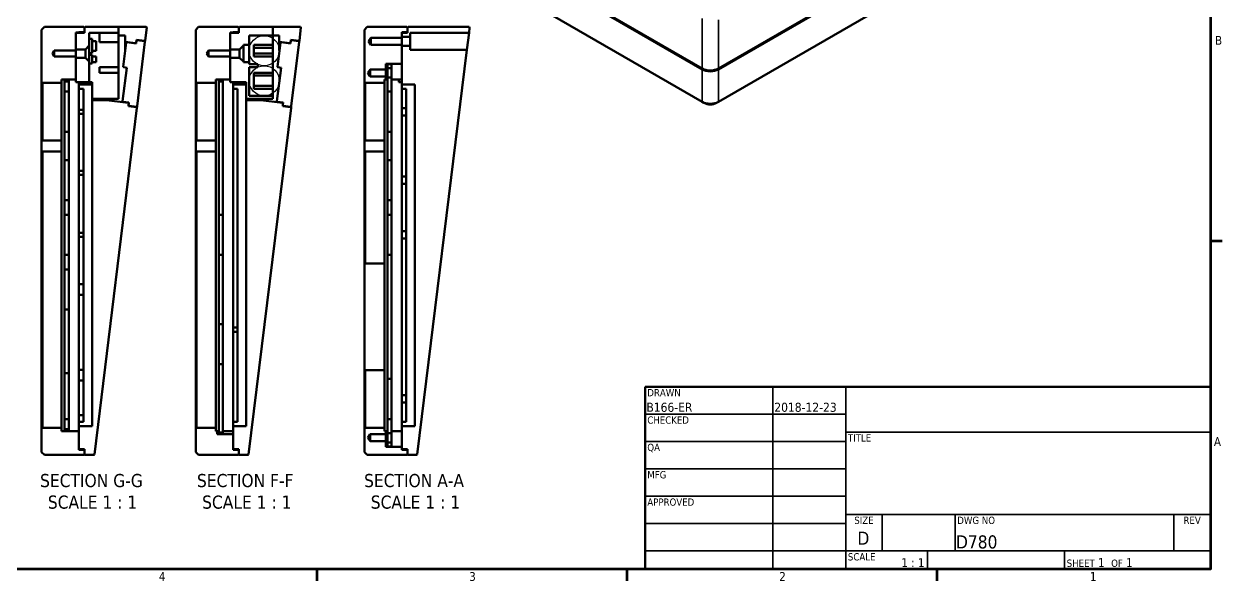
# Model space of a CAD drawing. Header units: millimetres. Extents: x -18 to 861, y -85 to 544.
# Drawn here: x 437.7 to 855, y 21.3 to 215.3 of the extents above; entities that cross this region are included whole.
import ezdxf
from ezdxf.enums import TextEntityAlignment as Align

# ---------------------------------------------------------------- set-up
doc = ezdxf.new("R2010")
doc.units = ezdxf.units.MM
for name, color, linetype, lineweight in [('Border (ANSI)', 7, 'Continuous', 70), ('Sketch Geometry (ANSI)', 7, 'Continuous', 25), ('Symbol (ANSI)', 7, 'Continuous', 25), ('Title (ANSI)', 7, 'Continuous', 50), ('Visible (ANSI)', 7, 'Continuous', 50), ('Visible Narrow (ANSI)', 7, 'Continuous', 35)]:
    doc.layers.add(name, color=color, linetype=linetype, lineweight=lineweight)
doc.styles.add('Label Text (ANSI)', font='tahoma.ttf')
doc.styles.add('Note Text (ANSI)', font='tahoma.ttf')
doc.styles.add('Text Style30', font='tahoma.ttf')
doc.styles.add('Text Style38', font='tahoma.ttf')
doc.styles.add('Text Style39', font='tahoma.ttf')

# ---------------------------------------------------------------- blocks, each defined once
blk = doc.blocks.new('Borders Default Border')
at = {"layer": 'Border (ANSI)'}
for p, q in [((850.9, 139.7), (854.96, 139.7)), ((539.75, 25.4), (539.75, 21.34)), ((647.7, 25.4), (647.7, 21.34)), ((755.65, 25.4), (755.65, 21.34))]:
    blk.add_line(p, q, dxfattribs=at)
at = {"layer": 'Border (ANSI)', "flags": 128}
blk.add_lwpolyline([(12.7, 25.4), (12.7, 533.4), (850.9, 533.4), (850.9, 25.4), (12.7, 25.4)], dxfattribs=at)
at = {"layer": 'Border (ANSI)', "char_height": 3.05, "attachment_point": 7, "style": 'Note Text (ANSI)'}
for s, insert in [('B', (852.51, 208.03)), ('A', (852.14, 68.33)), ('4', (484.71, 21.34)), ('3', (592.78, 21.27)), ('2', (700.75, 21.34)), ('1', (808.94, 21.34))]:
    blk.add_mtext(s, dxfattribs=dict(at, insert=insert))
blk = doc.blocks.new('Title Blocks ANSI - Large')
at = {"layer": 'Title (ANSI)'}
for p, q in [((127, 189.23), (127, 125.73)), ((323.85, 189.23), (127, 189.23)), ((323.85, 125.73), (323.85, 189.23)), ((127, 125.73), (323.85, 125.73))]:
    blk.add_line(p, q, dxfattribs=at)
at = {"layer": 'Title (ANSI)', "lineweight": 35}
for p, q in [((171.45, 125.73), (171.45, 189.23)), ((196.85, 125.73), (196.85, 189.23)), ((127, 179.7), (196.85, 179.7)), ((196.85, 173.48), (323.85, 173.48)), ((127, 170.18), (196.85, 170.18)), ((127, 160.65), (196.85, 160.65)), ((127, 151.13), (196.85, 151.13)), ((323.85, 144.78), (196.85, 144.78)), ((209.55, 132.08), (209.55, 144.78)), ((234.95, 132.08), (234.95, 144.78)), ((311.15, 132.08), (311.15, 144.78)), ((127, 141.6), (196.85, 141.6)), ((196.85, 132.08), (127, 132.08)), ((323.85, 132.08), (196.85, 132.08)), ((225.3, 132.08), (225.3, 125.73)), ((273.05, 132.08), (273.05, 125.73))]:
    blk.add_line(p, q, dxfattribs=at)
at = {"layer": 'Title (ANSI)', "style": 'Text Style38'}
for s, p in [('DRAWN', (127.76, 188.47)), ('CHECKED', (127.76, 178.94)), ('TITLE', (197.61, 172.72)), ('QA', (127.76, 169.42)), ('MFG', (127.76, 159.89)), ('APPROVED', (127.76, 150.37)), ('DWG NO', (235.71, 144.02)), ('SCALE', (197.61, 131.32))]:
    blk.add_text(s, height=2.54, dxfattribs=at).set_placement(p, align=Align.TOP_LEFT)
for s, p in [('SIZE', (203.2, 144.02)), ('REV', (317.5, 144.02))]:
    blk.add_text(s, height=2.54, dxfattribs=at).set_placement(p, align=Align.TOP_CENTER)
at = {"layer": 'Title (ANSI)', "insert": (273.81, 126.49), "char_height": 3.048, "attachment_point": 7, "style": 'Note Text (ANSI)'}
blk.add_mtext('\\fTahoma|b0|i0;\\H2.5400;SHEET\\fTahoma|b0|i0;\\H3.0480; 1  \\fTahoma|b0|i0;\\H2.5400;OF\\fTahoma|b0|i0;\\H3.0480; 1 ', dxfattribs=at)
at = {"layer": 'Title (ANSI)'}
for tag, p, height, style in [('AUTHOR_001', (127.44, 180.53), 3.17, 'Text Style39'), ('CREATION_DATE_001', (171.98, 180.54), 3.17, 'Text Style39'), ('Sheet_Size_001', (200.93, 134.24), 4.57, 'Text Style30'), ('PART_NUMBER_001', (235.25, 132.95), 4.57, 'Text Style30'), ('Initial_View_Scale_001', (216.2, 126.49), 3.05, 'Note Text (ANSI)')]:
    blk.add_attdef(tag, p, '', height=height, dxfattribs=dict(at, style=style))
at = {"layer": 'Title (ANSI)', "style": 'Text Style39'}
for tag, p in [('COMPANY', (260.35, 181.36)), ('REVISION_NUMBER', (317.5, 136.52))]:
    blk.add_attdef(tag, text='', height=3.17, dxfattribs=at).set_placement(p, align=Align.MIDDLE_CENTER)
for tag, p in [('CHECKED_BY', (127.76, 170.94)), ('CHECKED_DATE', (172.21, 170.94)), ('MFG_APPROVED_BY', (127.76, 151.89)), ('MFG_APPROVED_DATE', (172.21, 151.89)), ('ENG_APPROVED_BY', (127.76, 142.37)), ('ENG_APPROVAL_DATE', (172.21, 142.37))]:
    blk.add_attdef(tag, text='', height=3.17, dxfattribs=at).set_placement(p, align=Align.BOTTOM_LEFT)
at = {"layer": 'Title (ANSI)', "style": 'Text Style30'}
blk.add_attdef('TITLE', text='', height=4.57, dxfattribs=at).set_placement((197.61, 158.06), align=Align.MIDDLE_LEFT)

msp = doc.modelspace()

# ---------------------------------------------------------------- linework, layer by layer
at = {"layer": 'Sketch Geometry (ANSI)'}
for centre in [(521.382, 205.975), (521.382, 195.488)]:
    msp.add_circle(centre, 5.25, dxfattribs=at)
at = {"layer": 'Visible (ANSI)'}
for p, q in [((452.201, 327.444), (673.923, 199.432)), ((673.923, 188.165), (452.201, 316.176)), ((779.326, 257.347), (679.58, 199.759)), ((679.58, 199.432), (779.326, 257.021)), ((779.326, 245.753), (679.58, 188.165)), ((673.923, 199.759), (603.592, 240.364)), ((444.816, 214.231), (443.816, 213.231)), ((443.816, 213.231), (443.816, 195.031)), ((458.616, 214.231), (444.816, 214.231)), ((458.816, 214.031), (458.616, 214.231)), ((459.016, 214.231), (458.816, 214.031)), ((458.816, 212.431), (458.816, 214.031)), ((458.816, 214.031), (458.816, 212.231)), ((470.666, 214.231), (459.016, 214.231)), ((470.666, 214.231), (470.666, 211.231)), ((480.306, 214.231), (470.666, 214.231)), ((470.666, 212.231), (470.666, 214.231)), ((479.93, 209.542), (480.481, 214.033)), ((480.481, 214.033), (480.306, 214.231)), ((498.532, 214.231), (497.532, 213.231)), ((497.532, 213.231), (497.532, 195.031)), ((512.332, 214.231), (498.532, 214.231)), ((512.532, 214.031), (512.332, 214.231)), ((512.732, 214.231), (512.532, 214.031)), ((512.532, 212.431), (512.532, 214.031)), ((512.532, 214.031), (512.532, 212.231)), ((524.382, 214.231), (512.732, 214.231)), ((524.382, 214.231), (524.382, 211.231)), ((534.022, 214.231), (524.382, 214.231)), ((524.382, 211.231), (524.382, 214.231)), ((533.646, 209.542), (534.197, 214.033)), ((534.197, 214.033), (534.022, 214.231)), ((557.267, 214.231), (556.267, 213.231)), ((556.267, 213.231), (556.267, 195.031)), ((571.067, 214.231), (557.267, 214.231)), ((571.267, 214.031), (571.067, 214.231)), ((571.467, 214.231), (571.267, 214.031)), ((571.267, 212.431), (571.267, 214.031)), ((571.267, 214.031), (571.267, 212.231)), ((592.757, 214.231), (571.467, 214.231)), ((592.711, 212.231), (592.933, 214.033)), ((592.933, 214.033), (592.757, 214.231)), ((455.816, 205.988), (455.816, 212.331)), ((455.816, 212.331), (456.816, 212.331)), ((458.816, 212.231), (455.816, 212.231)), ((455.816, 212.231), (455.816, 206.431)), ((456.816, 212.331), (456.816, 212.431)), ((456.816, 212.431), (458.816, 212.431)), ((456.816, 212.331), (456.816, 212.231)), ((460.416, 207.731), (460.416, 212.231)), ((460.416, 212.231), (470.666, 212.231)), ((460.416, 210.081), (461.416, 210.081)), ((461.416, 205.081), (461.416, 210.081)), ((461.416, 209.231), (462.916, 209.231)), ((462.916, 205.931), (462.916, 209.231)), ((464.066, 211.731), (464.066, 212.231)), ((464.066, 208.981), (464.066, 211.731)), ((470.666, 208.981), (464.066, 208.981)), ((470.666, 211.231), (472.916, 211.231)), ((470.666, 211.231), (470.666, 208.981)), ((470.666, 208.981), (470.666, 200.231)), ((473.303, 208.744), (472.279, 200.406)), ((472.916, 211.231), (472.916, 209.094)), ((472.916, 209.094), (476.595, 208.642)), ((472.916, 206.071), (472.916, 209.094)), ((473.526, 208.918), (473.303, 208.744)), ((476.782, 208.518), (473.526, 208.918)), ((476.595, 208.642), (476.583, 208.543)), ((476.595, 208.642), (476.818, 208.816)), ((476.891, 209.411), (476.782, 208.518)), ((476.818, 208.816), (476.928, 209.709)), ((477.114, 209.586), (476.891, 209.411)), ((476.928, 209.709), (479.707, 209.368)), ((479.695, 209.269), (477.114, 209.586)), ((477.115, 186.614), (479.869, 209.046)), ((479.707, 209.368), (479.695, 209.269)), ((479.869, 209.046), (479.695, 209.269)), ((479.707, 209.368), (479.93, 209.542)), ((479.869, 209.046), (479.93, 209.542)), ((509.532, 205.988), (509.532, 212.331)), ((509.532, 212.331), (510.532, 212.331)), ((512.532, 212.231), (509.532, 212.231)), ((509.532, 212.231), (509.532, 206.431)), ((510.532, 212.331), (510.532, 212.431)), ((510.532, 212.431), (512.532, 212.431)), ((510.532, 212.331), (510.532, 212.231)), ((516.132, 207.981), (516.132, 211.231)), ((516.132, 211.231), (524.382, 211.231)), ((524.382, 211.231), (526.632, 211.231)), ((524.382, 210.731), (524.382, 211.231)), ((524.382, 210.731), (524.382, 207.981)), ((527.019, 208.744), (525.996, 200.406)), ((526.632, 211.231), (526.632, 209.094)), ((526.632, 209.094), (530.311, 208.642)), ((526.632, 206.071), (526.632, 209.094)), ((527.242, 208.918), (527.019, 208.744)), ((530.498, 208.518), (527.242, 208.918)), ((530.311, 208.642), (530.299, 208.543)), ((530.311, 208.642), (530.534, 208.816)), ((530.607, 209.411), (530.498, 208.518)), ((530.534, 208.816), (530.644, 209.709)), ((530.83, 209.586), (530.607, 209.411)), ((530.644, 209.709), (533.423, 209.368)), ((533.411, 209.269), (530.83, 209.586)), ((530.831, 186.614), (533.585, 209.046)), ((533.423, 209.368), (533.411, 209.269)), ((533.585, 209.046), (533.411, 209.269)), ((533.423, 209.368), (533.646, 209.542)), ((533.585, 209.046), (533.646, 209.542)), ((557.728, 209.231), (558.467, 210.461)), ((558.467, 208.002), (557.728, 209.231)), ((558.467, 210.461), (569.267, 210.461)), ((558.467, 208.002), (558.467, 210.461)), ((569.267, 210.461), (569.267, 212.431)), ((569.267, 212.431), (571.267, 212.431)), ((571.267, 212.231), (569.267, 212.231)), ((569.267, 212.231), (569.267, 210.831)), ((569.267, 210.831), (572.267, 210.831)), ((569.267, 210.461), (569.267, 208.002)), ((572.267, 210.831), (572.267, 212.231)), ((572.267, 212.231), (592.711, 212.231)), ((572.267, 207.631), (572.267, 210.831)), ((592.711, 212.231), (591.975, 206.231)), ((447.611, 204.981), (448.216, 205.988)), ((448.216, 203.975), (447.611, 204.981)), ((448.216, 205.988), (455.816, 205.988)), ((448.216, 203.975), (448.216, 205.988)), ((455.816, 206.431), (459.116, 206.431)), ((455.816, 205.988), (455.816, 203.975)), ((459.116, 206.431), (460.416, 207.731)), ((459.116, 206.431), (459.116, 203.531)), ((460.416, 207.731), (460.416, 202.231)), ((460.416, 205.081), (461.416, 205.081)), ((460.416, 204.481), (461.416, 204.481)), ((461.416, 205.931), (462.916, 205.931)), ((461.416, 201.481), (461.416, 204.481)), ((501.327, 204.981), (501.932, 205.988)), ((501.932, 203.975), (501.327, 204.981)), ((501.932, 205.988), (509.532, 205.988)), ((501.932, 203.975), (501.932, 205.988)), ((509.532, 206.431), (512.832, 206.431)), ((509.532, 205.988), (509.532, 203.975)), ((512.832, 206.431), (514.132, 207.731)), ((512.832, 206.431), (512.832, 203.531)), ((514.132, 207.981), (516.132, 207.981)), ((514.132, 207.731), (514.132, 207.981)), ((514.132, 202.231), (514.132, 207.731)), ((516.132, 207.981), (516.132, 201.981)), ((517.782, 207.981), (517.782, 203.981)), ((524.382, 207.981), (517.782, 207.981)), ((524.382, 206.981), (517.782, 206.981)), ((524.382, 204.981), (517.782, 204.981)), ((524.382, 207.981), (524.382, 207.481)), ((524.382, 206.981), (524.382, 207.481)), ((524.382, 206.981), (524.382, 204.981)), ((524.382, 204.481), (524.382, 204.981)), ((524.382, 204.481), (524.382, 203.981)), ((569.267, 208.002), (558.467, 208.002)), ((569.267, 201.431), (569.267, 208.002)), ((572.267, 207.631), (569.267, 207.631)), ((569.267, 207.631), (569.267, 194.231)), ((572.267, 206.231), (572.267, 207.631)), ((591.975, 206.231), (572.267, 206.231)), ((574.679, 65.367), (591.975, 206.231)), ((455.816, 203.975), (448.216, 203.975)), ((455.816, 195.931), (455.816, 203.975)), ((459.116, 203.531), (455.816, 203.531)), ((455.816, 203.531), (455.816, 194.981)), ((460.416, 202.231), (459.116, 203.531)), ((460.416, 194.981), (460.416, 202.231)), ((460.416, 201.481), (461.416, 201.481)), ((461.416, 203.981), (462.916, 203.981)), ((461.416, 201.981), (462.916, 201.981)), ((462.916, 201.981), (462.916, 203.981)), ((472.279, 200.406), (472.454, 200.184)), ((509.532, 203.975), (501.932, 203.975)), ((509.532, 195.931), (509.532, 203.975)), ((512.832, 203.531), (509.532, 203.531)), ((509.532, 203.531), (509.532, 194.981)), ((514.132, 202.231), (512.832, 203.531)), ((514.132, 201.981), (514.132, 202.231)), ((516.132, 201.981), (514.132, 201.981)), ((516.132, 201.231), (516.132, 201.981)), ((519.132, 201.231), (516.132, 201.231)), ((517.782, 203.981), (524.382, 203.981)), ((519.132, 200.231), (519.132, 201.231)), ((524.382, 203.981), (524.382, 198.281)), ((525.996, 200.406), (526.17, 200.184)), ((563.767, 199.461), (563.767, 201.431)), ((563.767, 201.431), (569.267, 201.431)), ((565.767, 201.231), (564.267, 201.231)), ((564.267, 201.231), (564.267, 199.831)), ((565.767, 199.831), (565.767, 201.231)), ((464.066, 198.231), (464.066, 200.231)), ((464.066, 200.231), (470.666, 200.231)), ((470.666, 198.231), (464.066, 198.231)), ((470.666, 199.731), (470.666, 200.231)), ((470.666, 199.731), (470.666, 198.231)), ((470.666, 198.231), (470.666, 190.231)), ((473.526, 200.052), (472.087, 188.34)), ((472.454, 200.184), (473.526, 200.052)), ((516.132, 190.231), (516.132, 200.231)), ((516.132, 200.231), (519.132, 200.231)), ((517.782, 198.281), (517.782, 192.681)), ((524.382, 198.281), (517.782, 198.281)), ((524.382, 197.281), (517.782, 197.281)), ((524.382, 198.281), (524.382, 197.781)), ((524.382, 197.281), (524.382, 197.781)), ((524.382, 197.281), (524.382, 193.681)), ((527.242, 200.052), (525.804, 188.34)), ((526.17, 200.184), (527.242, 200.052)), ((557.528, 198.231), (558.267, 199.461)), ((558.267, 197.002), (557.528, 198.231)), ((558.267, 199.461), (563.767, 199.461)), ((558.267, 197.002), (558.267, 199.461)), ((563.767, 197.002), (558.267, 197.002)), ((563.767, 199.461), (563.767, 197.002)), ((563.767, 195.931), (563.767, 197.002)), ((564.267, 199.831), (565.767, 199.831)), ((564.267, 196.631), (564.267, 199.831)), ((565.767, 196.631), (564.267, 196.631)), ((564.267, 196.631), (564.267, 191.706)), ((565.767, 199.831), (565.767, 196.631)), ((565.767, 191.706), (565.767, 196.631)), ((674.064, 199.677), (673.923, 199.759)), ((679.438, 199.677), (679.58, 199.759)), ((443.816, 195.031), (444.116, 194.731)), ((443.816, 195.031), (443.816, 192.731)), ((443.816, 192.731), (443.816, 176.681)), ((444.116, 194.731), (450.816, 194.731)), ((444.116, 192.731), (444.116, 194.731)), ((444.116, 176.681), (444.116, 192.731)), ((450.816, 194.731), (450.816, 195.931)), ((450.816, 195.931), (455.816, 195.931)), ((450.816, 192.731), (450.816, 194.731)), ((450.816, 176.681), (450.816, 192.731)), ((451.816, 195.231), (451.816, 195.931)), ((453.316, 195.231), (451.816, 195.231)), ((451.816, 195.231), (451.816, 191.706)), ((453.316, 195.231), (453.316, 195.931)), ((453.316, 191.706), (453.316, 195.231)), ((455.816, 194.981), (460.416, 194.981)), ((456.816, 194.231), (456.816, 194.981)), ((456.816, 192.731), (456.816, 194.231)), ((456.816, 194.231), (461.416, 194.231)), ((458.416, 192.731), (456.816, 192.731)), ((456.816, 192.731), (456.816, 185.415)), ((458.416, 185.415), (458.416, 192.731)), ((460.416, 194.981), (461.416, 194.981)), ((461.416, 194.981), (461.416, 190.231)), ((497.532, 195.031), (497.832, 194.731)), ((497.532, 195.031), (497.532, 192.731)), ((497.532, 192.731), (497.532, 176.681)), ((497.832, 194.731), (504.532, 194.731)), ((497.832, 192.731), (497.832, 194.731)), ((497.832, 176.681), (497.832, 192.731)), ((504.532, 194.731), (504.532, 195.931)), ((504.532, 195.931), (509.532, 195.931)), ((504.532, 192.731), (504.532, 194.731)), ((504.532, 176.681), (504.532, 192.731)), ((505.532, 195.231), (505.532, 195.931)), ((507.032, 195.231), (505.532, 195.231)), ((505.532, 195.231), (505.532, 148.844)), ((507.032, 195.231), (507.032, 195.931)), ((507.032, 148.844), (507.032, 195.231)), ((509.532, 194.981), (515.132, 194.981)), ((510.532, 194.231), (510.532, 194.981)), ((510.532, 192.731), (510.532, 194.231)), ((510.532, 194.231), (515.132, 194.231)), ((512.132, 192.731), (510.532, 192.731)), ((510.532, 192.731), (510.532, 109.57)), ((512.132, 109.57), (512.132, 192.731)), ((515.132, 194.981), (515.132, 189.231)), ((524.382, 193.681), (517.782, 193.681)), ((517.782, 192.681), (524.382, 192.681)), ((524.382, 193.181), (524.382, 193.681)), ((524.382, 193.181), (524.382, 192.681)), ((524.382, 192.681), (524.382, 190.731)), ((556.267, 195.031), (556.567, 194.731)), ((556.267, 195.031), (556.267, 192.731)), ((556.267, 192.731), (556.267, 176.681)), ((556.567, 194.731), (563.267, 194.731)), ((556.567, 192.731), (556.567, 194.731)), ((556.567, 176.681), (556.567, 192.731)), ((563.267, 194.731), (563.267, 195.931)), ((563.267, 195.931), (563.767, 195.931)), ((563.267, 192.731), (563.267, 194.731)), ((563.267, 176.681), (563.267, 192.731)), ((563.767, 195.931), (564.267, 195.931)), ((565.767, 195.931), (569.267, 195.931)), ((568.267, 194.981), (568.267, 195.931)), ((568.267, 194.981), (569.267, 194.981)), ((569.267, 194.231), (573.867, 194.231)), ((569.267, 192.731), (569.267, 194.231)), ((570.867, 192.731), (569.267, 192.731)), ((569.267, 192.731), (569.267, 186)), ((570.867, 186), (570.867, 192.731)), ((573.867, 194.231), (573.867, 75.169)), ((451.816, 191.706), (453.316, 191.706)), ((451.816, 190.706), (451.816, 191.706)), ((451.816, 178.706), (451.816, 190.706)), ((453.316, 191.706), (453.316, 190.706)), ((453.316, 190.706), (453.316, 178.706)), ((461.416, 189.231), (461.416, 190.231)), ((461.416, 189.231), (461.416, 188.731)), ((461.416, 189.231), (470.666, 189.231)), ((466.438, 188.731), (461.416, 188.731)), ((461.416, 188.731), (461.416, 75.169)), ((466.438, 188.731), (466.468, 189.231)), ((474.036, 187.798), (466.438, 188.731)), ((470.666, 190.231), (470.666, 189.231)), ((472.087, 188.34), (472.262, 188.117)), ((472.262, 188.117), (474.247, 187.873)), ((474.048, 187.898), (474.036, 187.798)), ((474.21, 187.575), (474.036, 187.798)), ((474.247, 187.873), (474.137, 186.98)), ((515.132, 189.231), (515.132, 188.731)), ((515.132, 189.231), (524.382, 189.231)), ((520.154, 188.731), (515.132, 188.731)), ((515.132, 188.731), (515.132, 75.169)), ((524.382, 190.231), (516.132, 190.231)), ((520.154, 188.731), (520.184, 189.231)), ((527.752, 187.798), (520.154, 188.731)), ((524.382, 190.231), (524.382, 190.731)), ((524.382, 189.231), (524.382, 190.231)), ((525.804, 188.34), (525.978, 188.117)), ((525.978, 188.117), (527.963, 187.873)), ((527.764, 187.898), (527.752, 187.798)), ((527.926, 187.575), (527.752, 187.798)), ((527.963, 187.873), (527.853, 186.98)), ((564.267, 191.706), (565.767, 191.706)), ((564.267, 190.706), (564.267, 191.706)), ((564.267, 178.706), (564.267, 190.706)), ((565.767, 191.706), (565.767, 190.706)), ((565.767, 190.706), (565.767, 178.706)), ((673.923, 188.165), (674.63, 187.756)), ((679.58, 188.165), (678.873, 187.756)), ((456.816, 185.415), (458.416, 185.415)), ((456.816, 183.998), (456.816, 185.415)), ((458.416, 183.998), (456.816, 183.998)), ((456.816, 183.998), (456.816, 164.165)), ((458.416, 185.415), (458.416, 183.998)), ((458.416, 164.165), (458.416, 183.998)), ((462.227, 65.367), (477.054, 186.118)), ((474.1, 186.682), (474.21, 187.575)), ((476.88, 186.341), (474.1, 186.682)), ((474.137, 186.98), (474.311, 186.757)), ((474.311, 186.757), (476.892, 186.44)), ((476.892, 186.44), (476.88, 186.341)), ((477.054, 186.118), (476.88, 186.341)), ((476.892, 186.44), (477.115, 186.614)), ((477.054, 186.118), (477.115, 186.614)), ((515.944, 65.367), (530.77, 186.118)), ((527.817, 186.682), (527.926, 187.575)), ((530.596, 186.341), (527.817, 186.682)), ((527.853, 186.98), (528.027, 186.757)), ((528.027, 186.757), (530.608, 186.44)), ((530.608, 186.44), (530.596, 186.341)), ((530.77, 186.118), (530.596, 186.341)), ((530.608, 186.44), (530.831, 186.614)), ((530.77, 186.118), (530.831, 186.614)), ((569.267, 186), (570.867, 186)), ((569.267, 183.412), (569.267, 186)), ((570.867, 186), (570.867, 183.412)), ((570.867, 183.412), (569.267, 183.412)), ((569.267, 183.412), (569.267, 162.188)), ((570.867, 162.188), (570.867, 183.412)), ((443.816, 176.681), (443.816, 174.381)), ((444.116, 174.681), (444.116, 176.681)), ((450.816, 174.681), (450.816, 176.681)), ((451.816, 177.706), (451.816, 178.706)), ((453.316, 177.706), (451.816, 177.706)), ((451.816, 177.706), (451.816, 167.894)), ((453.316, 178.706), (453.316, 177.706)), ((453.316, 167.894), (453.316, 177.706)), ((497.532, 176.681), (497.532, 174.381)), ((497.832, 174.681), (497.832, 176.681)), ((504.532, 174.681), (504.532, 176.681)), ((556.267, 176.681), (556.267, 174.381)), ((556.567, 174.681), (556.567, 176.681)), ((563.267, 174.681), (563.267, 176.681)), ((564.267, 177.706), (564.267, 178.706)), ((565.767, 177.706), (564.267, 177.706)), ((564.267, 177.706), (564.267, 167.894)), ((565.767, 178.706), (565.767, 177.706)), ((565.767, 167.894), (565.767, 177.706)), ((444.116, 174.681), (443.816, 174.381)), ((443.816, 174.381), (443.816, 171.219)), ((443.816, 171.219), (444.116, 170.919)), ((443.816, 171.219), (443.816, 168.919)), ((450.816, 174.681), (444.116, 174.681)), ((450.816, 170.919), (450.816, 174.681)), ((497.832, 174.681), (497.532, 174.381)), ((497.532, 174.381), (497.532, 171.219)), ((497.532, 171.219), (497.832, 170.919)), ((497.532, 171.219), (497.532, 168.919)), ((504.532, 174.681), (497.832, 174.681)), ((504.532, 170.919), (504.532, 174.681)), ((556.567, 174.681), (556.267, 174.381)), ((556.267, 174.381), (556.267, 171.219)), ((556.267, 171.219), (556.567, 170.919)), ((556.267, 171.219), (556.267, 168.919)), ((563.267, 174.681), (556.567, 174.681)), ((563.267, 170.919), (563.267, 174.681)), ((443.816, 168.919), (443.816, 76.669)), ((444.116, 170.919), (450.816, 170.919)), ((444.116, 168.919), (444.116, 170.919)), ((444.116, 76.669), (444.116, 168.919)), ((450.816, 168.919), (450.816, 170.919)), ((450.816, 76.669), (450.816, 168.919)), ((451.816, 167.894), (453.316, 167.894)), ((451.816, 166.894), (451.816, 167.894)), ((453.316, 167.894), (453.316, 166.894)), ((497.532, 168.919), (497.532, 76.669)), ((497.832, 170.919), (504.532, 170.919)), ((497.832, 168.919), (497.832, 170.919)), ((497.832, 76.669), (497.832, 168.919)), ((504.532, 168.919), (504.532, 170.919)), ((504.532, 76.669), (504.532, 168.919)), ((556.267, 168.919), (556.267, 133.819)), ((556.567, 170.919), (563.267, 170.919)), ((556.567, 168.919), (556.567, 170.919)), ((556.567, 133.819), (556.567, 168.919)), ((563.267, 168.919), (563.267, 170.919)), ((563.267, 133.819), (563.267, 168.919)), ((564.267, 167.894), (565.767, 167.894)), ((564.267, 166.894), (564.267, 167.894)), ((565.767, 167.894), (565.767, 166.894)), ((451.816, 154.894), (451.816, 166.894)), ((453.316, 166.894), (453.316, 154.894)), ((456.816, 164.165), (458.416, 164.165)), ((456.816, 162.702), (456.816, 164.165)), ((458.416, 164.165), (458.416, 162.702)), ((564.267, 154.894), (564.267, 166.894)), ((565.767, 166.894), (565.767, 154.894)), ((458.416, 162.702), (456.816, 162.702)), ((456.816, 162.702), (456.816, 142.552)), ((458.416, 142.552), (458.416, 162.702)), ((569.267, 162.188), (570.867, 162.188)), ((569.267, 159.6), (569.267, 162.188)), ((570.867, 159.6), (569.267, 159.6)), ((569.267, 159.6), (569.267, 143.138)), ((570.867, 162.188), (570.867, 159.6)), ((570.867, 143.138), (570.867, 159.6)), ((451.816, 153.894), (451.816, 154.894)), ((453.316, 154.894), (453.316, 153.894)), ((564.267, 153.894), (564.267, 154.894)), ((565.767, 154.894), (565.767, 153.894)), ((453.316, 153.894), (451.816, 153.894)), ((451.816, 153.894), (451.816, 148.844)), ((453.316, 148.844), (453.316, 153.894)), ((565.767, 153.894), (564.267, 153.894)), ((564.267, 153.894), (564.267, 148.844)), ((565.767, 148.844), (565.767, 153.894)), ((451.816, 148.844), (453.316, 148.844)), ((451.816, 147.844), (451.816, 148.844)), ((451.816, 135.844), (451.816, 147.844)), ((453.316, 148.844), (453.316, 147.844)), ((453.316, 147.844), (453.316, 135.844)), ((505.532, 148.844), (507.032, 148.844)), ((505.532, 147.844), (505.532, 148.844)), ((505.532, 135.844), (505.532, 147.844)), ((507.032, 148.844), (507.032, 147.844)), ((507.032, 147.844), (507.032, 135.844)), ((564.267, 148.844), (565.767, 148.844)), ((564.267, 147.844), (564.267, 148.844)), ((564.267, 135.844), (564.267, 147.844)), ((565.767, 148.844), (565.767, 147.844)), ((565.767, 147.844), (565.767, 135.844)), ((456.816, 142.552), (458.416, 142.552)), ((456.816, 141.136), (456.816, 142.552)), ((458.416, 142.552), (458.416, 141.136)), ((569.267, 143.138), (570.867, 143.138)), ((569.267, 140.55), (569.267, 143.138)), ((570.867, 143.138), (570.867, 140.55)), ((458.416, 141.136), (456.816, 141.136)), ((456.816, 141.136), (456.816, 124.632)), ((458.416, 124.632), (458.416, 141.136)), ((570.867, 140.55), (569.267, 140.55)), ((569.267, 140.55), (569.267, 85.988)), ((570.867, 85.988), (570.867, 140.55)), ((451.816, 134.844), (451.816, 135.844)), ((453.316, 134.844), (451.816, 134.844)), ((451.816, 134.844), (451.816, 129.794)), ((453.316, 135.844), (453.316, 134.844)), ((453.316, 129.794), (453.316, 134.844)), ((505.532, 134.844), (505.532, 135.844)), ((507.032, 134.844), (505.532, 134.844)), ((505.532, 134.844), (505.532, 110.744)), ((507.032, 135.844), (507.032, 134.844)), ((507.032, 110.744), (507.032, 134.844)), ((556.267, 133.819), (556.267, 131.519)), ((556.567, 131.819), (556.567, 133.819)), ((563.267, 131.819), (563.267, 133.819)), ((564.267, 134.844), (564.267, 135.844)), ((565.767, 134.844), (564.267, 134.844)), ((564.267, 134.844), (564.267, 91.694)), ((565.767, 135.844), (565.767, 134.844)), ((565.767, 91.694), (565.767, 134.844)), ((451.816, 129.794), (453.316, 129.794)), ((451.816, 128.794), (451.816, 129.794)), ((453.316, 129.794), (453.316, 128.794)), ((556.567, 131.819), (556.267, 131.519)), ((556.267, 131.519), (556.267, 95.019)), ((563.267, 131.819), (556.567, 131.819)), ((563.267, 94.719), (563.267, 131.819)), ((451.816, 116.794), (451.816, 128.794)), ((453.316, 128.794), (453.316, 116.794)), ((456.816, 124.632), (458.416, 124.632)), ((456.816, 120.955), (456.816, 124.632)), ((458.416, 124.632), (458.416, 120.955)), ((458.416, 120.955), (456.816, 120.955)), ((456.816, 120.955), (456.816, 94.787)), ((458.416, 94.787), (458.416, 120.955)), ((451.816, 115.794), (451.816, 116.794)), ((453.316, 115.794), (451.816, 115.794)), ((451.816, 115.794), (451.816, 93.694)), ((453.316, 116.794), (453.316, 115.794)), ((453.316, 93.694), (453.316, 115.794)), ((505.532, 110.744), (507.032, 110.744)), ((505.532, 109.744), (505.532, 110.744)), ((505.532, 97.744), (505.532, 109.744)), ((507.032, 110.744), (507.032, 109.744)), ((507.032, 109.744), (507.032, 97.744)), ((510.532, 109.57), (512.132, 109.57)), ((510.532, 108.078), (510.532, 109.57)), ((512.132, 109.57), (512.132, 108.078)), ((512.132, 108.078), (510.532, 108.078)), ((510.532, 108.078), (510.532, 76.669)), ((512.132, 76.669), (512.132, 108.078)), ((505.532, 96.744), (505.532, 97.744)), ((507.032, 96.744), (505.532, 96.744)), ((505.532, 96.744), (505.532, 72.984)), ((507.032, 97.744), (507.032, 96.744)), ((507.032, 72.984), (507.032, 96.744)), ((451.816, 93.694), (453.316, 93.694)), ((451.816, 92.694), (451.816, 93.694)), ((451.816, 78.694), (451.816, 92.694)), ((453.316, 93.694), (453.316, 92.694)), ((453.316, 92.694), (453.316, 78.694)), ((456.816, 94.787), (458.416, 94.787)), ((456.816, 91.11), (456.816, 94.787)), ((458.416, 94.787), (458.416, 91.11)), ((556.267, 95.019), (556.567, 94.719)), ((556.267, 95.019), (556.267, 76.669)), ((556.567, 94.719), (563.267, 94.719)), ((556.567, 76.669), (556.567, 94.719)), ((563.267, 76.669), (563.267, 94.719)), ((458.416, 91.11), (456.816, 91.11)), ((456.816, 91.11), (456.816, 78.985)), ((458.416, 78.985), (458.416, 91.11)), ((564.267, 91.694), (565.767, 91.694)), ((564.267, 90.694), (564.267, 91.694)), ((564.267, 78.694), (564.267, 90.694)), ((565.767, 91.694), (565.767, 90.694)), ((565.767, 90.694), (565.767, 78.694)), ((569.267, 85.988), (570.867, 85.988)), ((569.267, 83.4), (569.267, 85.988)), ((570.867, 85.988), (570.867, 83.4)), ((570.867, 83.4), (569.267, 83.4)), ((569.267, 83.4), (569.267, 76.669)), ((570.867, 76.669), (570.867, 83.4)), ((443.816, 76.669), (443.816, 74.369)), ((444.116, 74.669), (444.116, 76.669)), ((450.816, 74.669), (450.816, 76.669)), ((451.816, 77.694), (451.816, 78.694)), ((453.316, 77.694), (451.816, 77.694)), ((451.816, 77.694), (451.816, 74.169)), ((453.316, 78.694), (453.316, 77.694)), ((453.316, 74.169), (453.316, 77.694)), ((456.816, 78.985), (458.416, 78.985)), ((456.816, 76.669), (456.816, 78.985)), ((456.816, 75.169), (456.816, 76.669)), ((458.416, 76.669), (456.816, 76.669)), ((456.816, 75.169), (456.816, 67.169)), ((461.416, 75.169), (456.816, 75.169)), ((458.416, 78.985), (458.416, 76.669)), ((497.532, 76.669), (497.532, 74.369)), ((497.832, 74.669), (497.832, 76.669)), ((504.532, 74.669), (504.532, 76.669)), ((510.532, 75.169), (510.532, 76.669)), ((510.532, 76.669), (512.132, 76.669)), ((510.532, 75.169), (510.532, 67.169)), ((515.132, 75.169), (510.532, 75.169)), ((556.267, 76.669), (556.267, 74.369)), ((556.567, 74.669), (556.567, 76.669)), ((563.267, 74.669), (563.267, 76.669)), ((564.267, 77.694), (564.267, 78.694)), ((565.767, 77.694), (564.267, 77.694)), ((564.267, 77.694), (564.267, 72.769)), ((565.767, 78.694), (565.767, 77.694)), ((565.767, 72.769), (565.767, 77.694)), ((569.267, 75.169), (569.267, 76.669)), ((569.267, 76.669), (570.867, 76.669)), ((573.867, 75.169), (569.267, 75.169)), ((569.267, 75.169), (569.267, 67.169)), ((444.116, 74.669), (443.816, 74.369)), ((443.816, 74.369), (443.816, 66.169)), ((450.816, 74.669), (444.116, 74.669)), ((450.816, 73.469), (450.816, 74.669)), ((456.816, 73.469), (450.816, 73.469)), ((451.816, 74.169), (453.316, 74.169)), ((451.816, 73.469), (451.816, 74.169)), ((453.316, 73.469), (453.316, 74.169)), ((456.816, 66.969), (456.816, 73.469)), ((497.832, 74.669), (497.532, 74.369)), ((497.532, 74.369), (497.532, 66.169)), ((504.532, 74.669), (497.832, 74.669)), ((504.532, 73.469), (504.532, 74.669)), ((505.032, 73.469), (504.532, 73.469)), ((505.032, 72.432), (505.032, 73.469)), ((505.532, 73.469), (505.032, 73.469)), ((510.532, 72.432), (505.032, 72.432)), ((505.532, 72.984), (507.032, 72.984)), ((505.532, 72.934), (505.532, 72.984)), ((505.532, 72.432), (505.532, 72.934)), ((510.532, 73.469), (507.032, 73.469)), ((507.032, 72.934), (507.032, 72.984)), ((507.032, 72.432), (507.032, 72.934)), ((510.532, 66.969), (510.532, 72.432)), ((556.567, 74.669), (556.267, 74.369)), ((556.267, 74.369), (556.267, 66.169)), ((563.267, 74.669), (556.567, 74.669)), ((557.528, 71.169), (558.267, 72.398)), ((558.267, 69.939), (557.528, 71.169)), ((558.267, 72.398), (563.767, 72.398)), ((558.267, 69.939), (558.267, 72.398)), ((563.267, 73.469), (563.267, 74.669)), ((563.767, 73.469), (563.267, 73.469)), ((563.767, 72.398), (563.767, 73.469)), ((564.267, 73.469), (563.767, 73.469)), ((563.767, 72.398), (563.767, 69.939)), ((564.267, 72.769), (565.767, 72.769)), ((564.267, 69.569), (564.267, 72.769)), ((569.267, 73.469), (565.767, 73.469)), ((565.767, 72.769), (565.767, 69.569)), ((456.816, 67.169), (458.816, 67.169)), ((458.816, 66.969), (456.816, 66.969)), ((458.816, 67.169), (458.816, 65.369)), ((458.816, 65.369), (458.816, 66.969)), ((510.532, 67.169), (512.532, 67.169)), ((512.532, 66.969), (510.532, 66.969)), ((512.532, 67.169), (512.532, 65.369)), ((512.532, 65.369), (512.532, 66.969)), ((563.767, 69.939), (558.267, 69.939)), ((563.767, 67.969), (563.767, 69.939)), ((569.267, 67.969), (563.767, 67.969)), ((565.767, 69.569), (564.267, 69.569)), ((564.267, 69.569), (564.267, 68.169)), ((564.267, 68.169), (565.767, 68.169)), ((565.767, 68.169), (565.767, 69.569)), ((569.267, 66.969), (569.267, 67.969)), ((569.267, 67.169), (571.267, 67.169)), ((571.267, 66.969), (569.267, 66.969)), ((571.267, 67.169), (571.267, 65.369)), ((571.267, 65.369), (571.267, 66.969)), ((443.816, 66.169), (444.816, 65.169)), ((444.816, 65.169), (458.616, 65.169)), ((458.616, 65.169), (458.816, 65.369)), ((458.816, 65.369), (459.016, 65.169)), ((459.016, 65.169), (462.003, 65.169)), ((462.003, 65.169), (462.227, 65.367)), ((497.532, 66.169), (498.532, 65.169)), ((498.532, 65.169), (512.332, 65.169)), ((512.332, 65.169), (512.532, 65.369)), ((512.532, 65.369), (512.732, 65.169)), ((512.732, 65.169), (515.719, 65.169)), ((515.719, 65.169), (515.944, 65.367)), ((556.267, 66.169), (557.267, 65.169)), ((557.267, 65.169), (571.067, 65.169)), ((571.067, 65.169), (571.267, 65.369)), ((571.267, 65.369), (571.467, 65.169)), ((571.467, 65.169), (574.454, 65.169)), ((574.454, 65.169), (574.679, 65.367))]:
    msp.add_line(p, q, dxfattribs=at)
for centre, major_axis, start_param, end_param in [((676.751, 201.392), (-4, 0), 0.7853982, 2.3561945), ((676.751, 201.065), (4, 0), 3.9269908, 5.4977871), ((676.751, 201.228), (-3.8, 0), 0.7853982, 2.3561945), ((676.751, 201.228), (3.8, 0), 3.9269908, 5.4977871), ((676.751, 189.798), (-4, 0), 0.7853982, 2.3561945), ((676.751, 188.981), (3, 0), 3.9269908, 5.4977871)]:
    msp.add_ellipse(centre, major_axis=major_axis, ratio=0.5773503, start_param=start_param, end_param=end_param, dxfattribs=at)
at = {"layer": 'Visible Narrow (ANSI)'}
for p, q in [((673.923, 217.142), (673.923, 199.759)), ((679.58, 199.759), (679.58, 216.74)), ((673.923, 199.432), (674.064, 199.677)), ((673.923, 199.432), (673.923, 188.165)), ((679.58, 199.432), (679.438, 199.677)), ((679.58, 188.165), (679.58, 199.432))]:
    msp.add_line(p, q, dxfattribs=at)

# ---------------------------------------------------------------- block references
msp.add_blockref('Borders Default Border', (0, 0))
msp.add_blockref('Title Blocks ANSI - Large', (527.05, -100.33)).add_auto_attribs({'AUTHOR_001': 'B166-ER', 'CREATION_DATE_001': '2018-12-23', 'PART_NUMBER_001': 'D780', 'Sheet_Size_001': 'D', 'Initial_View_Scale_001': '1 : 1'})

# ---------------------------------------------------------------- texts
at = {"layer": 'Symbol (ANSI)', "char_height": 4.572, "attachment_point": 7, "style": 'Label Text (ANSI)'}
for s, insert in [('SECTION G-G', (443.33, 53.9)), ('SECTION F-F', (497.965, 53.9)), ('SECTION A-A', (556.177, 53.904)), ('SCALE 1 : 1', (446.045, 46.387)), ('SCALE 1 : 1', (499.762, 46.387)), ('SCALE 1 : 1', (558.497, 46.391))]:
    msp.add_mtext(s, dxfattribs=dict(at, insert=insert))

doc.saveas('drawing.dxf')
